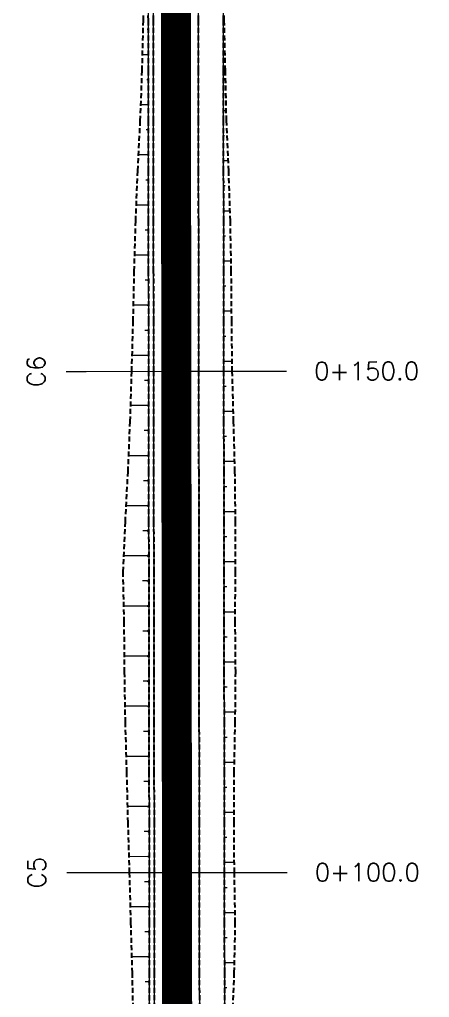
# Model space of a CAD drawing. Header units: metres. Extents: x 544752 to 548977, y 1840603 to 1844608.
# Drawn here: x 547742.9 to 547783.8, y 1842337.5 to 1842435 of the extents above; entities that cross this region are included whole.
import ezdxf

# ---------------------------------------------------------------- set-up
doc = ezdxf.new("R2010")
doc.units = ezdxf.units.M
doc.header["$MEASUREMENT"] = 0
for name, pattern in [('ACAD_ISO02W100', [15, 12, -3]), ('Anordnung Grundriss$0$GESTRICHELT', [0.75, 0.5, -0.25]), ('HIDDEN', [0.375, 0.25, -0.125])]:
    doc.linetypes.add(name, pattern=pattern)
doc.layers.add('C-ROAD', color=7, linetype='Continuous')
for name, color, linetype, lineweight in [('C-ROAD-CORR', 5, 'Continuous', 0), ('C-ROAD-SAMP', 150, 'HIDDEN', 0), ('C-ROAD-SAMP-TEXT', 11, 'Continuous', 0), ('C-TOPO-FEAT', 94, 'Continuous', 5)]:
    doc.layers.add(name, color=color, linetype=linetype, lineweight=lineweight)

msp = doc.modelspace()

# ---------------------------------------------------------------- linework, layer by layer
at = {"layer": 'C-ROAD', "color": 1, "linetype": 'ACAD_ISO02W100', "lineweight": 60, "ltscale": 0.1, "const_width": 3, "flags": 128}
msp.add_lwpolyline([(547758.618, 1842315.849), (547758.311, 1842553.96)], dxfattribs=at)
at = {"layer": 'C-ROAD-CORR', "color": 160, "linetype": 'Continuous'}
for p, q in [((547755.673, 1842434.013, 515.91), (547755.586, 1842434.013, 515.852)), ((547763.226, 1842433.448, 515.808), (547763.246, 1842433.449, 515.795)), ((547755.671, 1842431.513, 515.715), (547755.137, 1842431.513, 515.359)), ((547755.68, 1842431.506, 515.722), (547755.68, 1842431.521, 515.722)), ((547755.69, 1842431.499, 515.728), (547755.69, 1842431.528, 515.728)), ((547755.7, 1842431.492, 515.734), (547755.7, 1842431.535, 515.734)), ((547755.709, 1842431.484, 515.741), (547755.709, 1842431.542, 515.741)), ((547763.223, 1842430.957, 515.622), (547763.223, 1842430.94, 515.622)), ((547763.225, 1842430.955, 515.62), (547763.225, 1842430.942, 515.62)), ((547763.228, 1842430.953, 515.618), (547763.228, 1842430.944, 515.618)), ((547763.231, 1842430.951, 515.616), (547763.231, 1842430.946, 515.616)), ((547763.234, 1842430.948, 515.614), (547763.389, 1842430.949, 515.511)), ((547755.668, 1842429.013, 515.522), (547755.558, 1842429.013, 515.449)), ((547763.241, 1842428.448, 515.424), (547763.278, 1842428.449, 515.4)), ((547755.663, 1842426.513, 515.332), (547754.972, 1842426.512, 514.871)), ((547755.675, 1842426.504, 515.34), (547755.675, 1842426.523, 515.34)), ((547755.688, 1842426.494, 515.349), (547755.688, 1842426.532, 515.349)), ((547755.7, 1842426.485, 515.357), (547755.7, 1842426.542, 515.357)), ((547755.713, 1842426.476, 515.365), (547755.713, 1842426.551, 515.365)), ((547763.231, 1842425.962, 515.248), (547763.231, 1842425.935, 515.248)), ((547763.235, 1842425.959, 515.245), (547763.235, 1842425.938, 515.245)), ((547763.24, 1842425.955, 515.242), (547763.24, 1842425.942, 515.242)), ((547763.244, 1842425.952, 515.239), (547763.244, 1842425.945, 515.239)), ((547763.249, 1842425.949, 515.236), (547763.495, 1842425.949, 515.072)), ((547755.657, 1842424.013, 515.143), (547755.513, 1842424.013, 515.047)), ((547763.259, 1842423.449, 515.05), (547763.318, 1842423.449, 515.011)), ((547755.65, 1842421.513, 514.957), (547754.743, 1842421.512, 514.353)), ((547755.666, 1842421.501, 514.968), (547755.666, 1842421.526, 514.968)), ((547755.683, 1842421.489, 514.979), (547755.683, 1842421.538, 514.979)), ((547755.699, 1842421.476, 514.99), (547755.699, 1842421.55, 514.99)), ((547755.716, 1842421.464, 515.001), (547755.715, 1842421.563, 515.001)), ((547763.24, 1842420.972, 514.886), (547763.24, 1842420.925, 514.886)), ((547763.248, 1842420.966, 514.881), (547763.248, 1842420.931, 514.881)), ((547763.256, 1842420.96, 514.876), (547763.256, 1842420.937, 514.876)), ((547763.264, 1842420.954, 514.871), (547763.264, 1842420.943, 514.871)), ((547763.271, 1842420.949, 514.865), (547763.696, 1842420.949, 514.582)), ((547755.643, 1842419.013, 514.774), (547755.458, 1842419.013, 514.651)), ((547763.282, 1842418.449, 514.685), (547763.375, 1842418.449, 514.623)), ((547755.637, 1842416.513, 514.595), (547754.521, 1842416.512, 513.851)), ((547755.657, 1842416.498, 514.609), (547755.657, 1842416.528, 514.609)), ((547755.678, 1842416.483, 514.622), (547755.678, 1842416.544, 514.622)), ((547755.698, 1842416.468, 514.636), (547755.698, 1842416.559, 514.636)), ((547755.718, 1842416.453, 514.649), (547755.718, 1842416.574, 514.649)), ((547763.25, 1842415.98, 514.536), (547763.25, 1842415.917, 514.536)), ((547763.26, 1842415.972, 514.529), (547763.26, 1842415.925, 514.529)), ((547763.271, 1842415.964, 514.522), (547763.271, 1842415.933, 514.522)), ((547763.281, 1842415.956, 514.515), (547763.281, 1842415.941, 514.515)), ((547763.292, 1842415.949, 514.508), (547763.873, 1842415.949, 514.121)), ((547755.632, 1842414.013, 514.42), (547755.413, 1842414.013, 514.274)), ((547763.3, 1842413.449, 514.336), (547763.415, 1842413.449, 514.259)), ((547755.629, 1842411.513, 514.249), (547754.358, 1842411.512, 513.401)), ((547755.653, 1842411.496, 514.264), (547755.653, 1842411.531, 514.264)), ((547755.676, 1842411.479, 514.28), (547755.676, 1842411.548, 514.28)), ((547755.699, 1842411.461, 514.295), (547755.699, 1842411.565, 514.295)), ((547755.722, 1842411.444, 514.311), (547755.722, 1842411.583, 514.311)), ((547763.258, 1842410.985, 514.2), (547763.258, 1842410.912, 514.2)), ((547763.27, 1842410.976, 514.191), (547763.27, 1842410.921, 514.191)), ((547763.282, 1842410.967, 514.183), (547763.282, 1842410.93, 514.183)), ((547763.294, 1842410.958, 514.175), (547763.294, 1842410.939, 514.175)), ((547763.306, 1842410.949, 514.167), (547763.977, 1842410.949, 513.72)), ((547755.627, 1842409.013, 514.081), (547755.384, 1842409.013, 513.919)), ((547763.312, 1842408.449, 514.003), (547763.439, 1842408.449, 513.918)), ((547755.625, 1842406.513, 513.917), (547754.239, 1842406.511, 512.993)), ((547755.651, 1842406.494, 513.934), (547755.651, 1842406.532, 513.934)), ((547755.676, 1842406.475, 513.951), (547755.676, 1842406.551, 513.951)), ((547755.701, 1842406.457, 513.968), (547755.701, 1842406.57, 513.968)), ((547755.726, 1842406.438, 513.984), (547755.726, 1842406.589, 513.984)), ((547763.265, 1842405.987, 513.876), (547763.265, 1842405.91, 513.876)), ((547763.278, 1842405.978, 513.867), (547763.278, 1842405.919, 513.867)), ((547763.291, 1842405.968, 513.858), (547763.291, 1842405.929, 513.858)), ((547763.304, 1842405.958, 513.85), (547763.304, 1842405.939, 513.85)), ((547763.317, 1842405.949, 513.841), (547764.03, 1842405.949, 513.365)), ((547755.623, 1842404.013, 513.755), (547755.36, 1842404.013, 513.58)), ((547763.322, 1842403.449, 513.683), (547763.456, 1842403.449, 513.594)), ((547755.62, 1842401.513, 513.597), (547754.107, 1842401.511, 512.588)), ((547755.648, 1842401.493, 513.615), (547755.648, 1842401.534, 513.615)), ((547755.675, 1842401.472, 513.634), (547755.675, 1842401.554, 513.634)), ((547755.703, 1842401.451, 513.652), (547755.703, 1842401.575, 513.652)), ((547755.73, 1842401.431, 513.67), (547755.73, 1842401.596, 513.67)), ((547763.272, 1842400.99, 513.564), (547763.272, 1842400.907, 513.564)), ((547763.286, 1842400.98, 513.555), (547763.286, 1842400.918, 513.555)), ((547763.3, 1842400.969, 513.546), (547763.3, 1842400.928, 513.546)), ((547763.314, 1842400.959, 513.536), (547763.314, 1842400.938, 513.536)), ((547763.327, 1842400.949, 513.527), (547764.087, 1842400.95, 513.021)), ((547755.617, 1842399.013, 513.441), (547755.329, 1842399.013, 513.248)), ((547763.334, 1842398.449, 513.374), (547763.48, 1842398.449, 513.277)), ((547755.614, 1842396.513, 513.288), (547753.954, 1842396.511, 512.182)), ((547755.644, 1842396.491, 513.308), (547755.644, 1842396.536, 513.308)), ((547755.674, 1842396.468, 513.328), (547755.674, 1842396.558, 513.328)), ((547755.704, 1842396.446, 513.348), (547755.704, 1842396.581, 513.348)), ((547755.734, 1842396.423, 513.368), (547755.734, 1842396.604, 513.368)), ((547763.28, 1842395.995, 513.264), (547763.281, 1842395.902, 513.264)), ((547763.296, 1842395.984, 513.253), (547763.296, 1842395.914, 513.253)), ((547763.312, 1842395.972, 513.243), (547763.312, 1842395.925, 513.243)), ((547763.327, 1842395.96, 513.233), (547763.327, 1842395.937, 513.233)), ((547763.343, 1842395.949, 513.222), (547764.2, 1842395.95, 512.651)), ((547755.609, 1842394.013, 513.137), (547755.292, 1842394.013, 512.925)), ((547763.351, 1842393.449, 513.074), (547763.518, 1842393.449, 512.963)), ((547755.603, 1842391.513, 512.988), (547753.757, 1842391.511, 511.758)), ((547755.637, 1842391.488, 513.011), (547755.637, 1842391.538, 513.011)), ((547755.67, 1842391.463, 513.033), (547755.67, 1842391.563, 513.033)), ((547755.704, 1842391.438, 513.055), (547755.704, 1842391.589, 513.055)), ((547755.737, 1842391.413, 513.078), (547755.737, 1842391.614, 513.078)), ((547763.289, 1842391.002, 512.976), (547763.289, 1842390.895, 512.976)), ((547763.307, 1842390.988, 512.964), (547763.307, 1842390.909, 512.964)), ((547763.325, 1842390.975, 512.952), (547763.325, 1842390.922, 512.952)), ((547763.342, 1842390.962, 512.94), (547763.342, 1842390.935, 512.94)), ((547763.36, 1842390.949, 512.928), (547764.337, 1842390.95, 512.277)), ((547755.596, 1842389.013, 512.842), (547755.24, 1842389.013, 512.605)), ((547763.367, 1842388.449, 512.787), (547763.551, 1842388.449, 512.664)), ((547755.588, 1842386.513, 512.698), (547753.509, 1842386.51, 511.312)), ((547755.626, 1842386.485, 512.723), (547755.626, 1842386.541, 512.723)), ((547755.664, 1842386.457, 512.749), (547755.664, 1842386.57, 512.749)), ((547755.702, 1842386.428, 512.774), (547755.701, 1842386.598, 512.774)), ((547755.739, 1842386.4, 512.799), (547755.739, 1842386.627, 512.799)), ((547763.297, 1842386.005, 512.7), (547763.297, 1842385.892, 512.7)), ((547763.315, 1842385.991, 512.688), (547763.316, 1842385.906, 512.688)), ((547763.334, 1842385.977, 512.675), (547763.334, 1842385.92, 512.675)), ((547763.353, 1842385.963, 512.663), (547763.353, 1842385.934, 512.663)), ((547763.372, 1842385.949, 512.65), (547764.41, 1842385.95, 511.958)), ((547755.581, 1842384.013, 512.557), (547755.181, 1842384.013, 512.291)), ((547763.376, 1842383.449, 512.517), (547763.565, 1842383.449, 512.391)), ((547755.574, 1842381.513, 512.421), (547753.269, 1842381.51, 510.884)), ((547755.616, 1842381.482, 512.449), (547755.616, 1842381.545, 512.449)), ((547755.658, 1842381.45, 512.477), (547755.658, 1842381.576, 512.477)), ((547755.7, 1842381.419, 512.505), (547755.7, 1842381.607, 512.505)), ((547755.742, 1842381.388, 512.533), (547755.741, 1842381.639, 512.533)), ((547763.303, 1842381.005, 512.438), (547763.303, 1842380.892, 512.438)), ((547763.322, 1842380.991, 512.426), (547763.322, 1842380.906, 512.426)), ((547763.341, 1842380.977, 512.413), (547763.341, 1842380.92, 512.413)), ((547763.359, 1842380.963, 512.401), (547763.359, 1842380.935, 512.401)), ((547763.378, 1842380.949, 512.388), (547764.412, 1842380.95, 511.699)), ((547755.573, 1842379.013, 512.29), (547755.144, 1842379.013, 512.004)), ((547763.38, 1842378.449, 512.262), (547763.567, 1842378.449, 512.138)), ((547755.58, 1842376.513, 512.169), (547753.272, 1842376.51, 510.631)), ((547755.622, 1842376.482, 512.197), (547755.622, 1842376.545, 512.197)), ((547755.664, 1842376.45, 512.225), (547755.664, 1842376.576, 512.225)), ((547755.706, 1842376.419, 512.253), (547755.706, 1842376.608, 512.253)), ((547755.748, 1842376.388, 512.281), (547755.748, 1842376.639, 512.281)), ((547763.309, 1842376.004, 512.188), (547763.309, 1842375.893, 512.188)), ((547763.327, 1842375.99, 512.176), (547763.328, 1842375.907, 512.176)), ((547763.346, 1842375.976, 512.164), (547763.346, 1842375.921, 512.164)), ((547763.364, 1842375.962, 512.152), (547763.364, 1842375.935, 512.152)), ((547763.383, 1842375.949, 512.139), (547764.396, 1842375.95, 511.464)), ((547755.587, 1842374.013, 512.05), (547755.173, 1842374.013, 511.774)), ((547763.386, 1842373.449, 512.019), (547763.572, 1842373.449, 511.895)), ((547755.591, 1842371.513, 511.933), (547753.333, 1842371.51, 510.428)), ((547755.632, 1842371.482, 511.96), (547755.632, 1842371.544, 511.96)), ((547755.673, 1842371.452, 511.988), (547755.673, 1842371.575, 511.988)), ((547755.715, 1842371.421, 512.015), (547755.714, 1842371.606, 512.015)), ((547755.756, 1842371.39, 512.042), (547755.755, 1842371.636, 512.042)), ((547763.316, 1842371.005, 511.95), (547763.316, 1842370.892, 511.95)), ((547763.335, 1842370.991, 511.938), (547763.335, 1842370.906, 511.938)), ((547763.354, 1842370.977, 511.925), (547763.354, 1842370.92, 511.925)), ((547763.372, 1842370.963, 511.912), (547763.372, 1842370.934, 511.912)), ((547763.391, 1842370.949, 511.9), (547764.429, 1842370.95, 511.208)), ((547755.597, 1842369.013, 511.819), (547755.19, 1842369.013, 511.548)), ((547763.394, 1842368.449, 511.786), (547763.581, 1842368.449, 511.661)), ((547755.603, 1842366.513, 511.71), (547753.401, 1842366.51, 510.242)), ((547755.643, 1842366.483, 511.736), (547755.643, 1842366.543, 511.736)), ((547755.683, 1842366.453, 511.763), (547755.683, 1842366.573, 511.763)), ((547755.723, 1842366.423, 511.789), (547755.723, 1842366.603, 511.789)), ((547755.763, 1842366.393, 511.816), (547755.763, 1842366.633, 511.816)), ((547763.322, 1842366.003, 511.725), (547763.322, 1842365.894, 511.725)), ((547763.34, 1842365.99, 511.713), (547763.34, 1842365.907, 511.713)), ((547763.358, 1842365.976, 511.701), (547763.358, 1842365.921, 511.701)), ((547763.377, 1842365.962, 511.688), (547763.377, 1842365.935, 511.688)), ((547763.395, 1842365.949, 511.676), (547764.401, 1842365.95, 511.006)), ((547755.61, 1842364.013, 511.603), (547755.218, 1842364.013, 511.341)), ((547763.394, 1842363.449, 511.571), (547763.57, 1842363.449, 511.454)), ((547755.771, 1842361.399, 511.603), (547755.771, 1842361.627, 511.603)), ((547755.619, 1842361.513, 511.501), (547753.526, 1842361.51, 510.106)), ((547755.657, 1842361.485, 511.527), (547755.657, 1842361.542, 511.527)), ((547755.695, 1842361.456, 511.552), (547755.695, 1842361.57, 511.552)), ((547755.733, 1842361.428, 511.577), (547755.733, 1842361.599, 511.577)), ((547763.327, 1842360.998, 511.513), (547763.327, 1842360.899, 511.513)), ((547763.343, 1842360.986, 511.502), (547763.343, 1842360.911, 511.502)), ((547763.36, 1842360.974, 511.49), (547763.36, 1842360.924, 511.49)), ((547763.376, 1842360.961, 511.479), (547763.377, 1842360.936, 511.479)), ((547763.393, 1842360.949, 511.468), (547764.309, 1842360.95, 510.858)), ((547755.628, 1842359.013, 511.402), (547755.258, 1842359.013, 511.155)), ((547763.394, 1842358.449, 511.368), (547763.556, 1842358.449, 511.26)), ((547755.636, 1842356.513, 511.306), (547753.657, 1842356.511, 509.986)), ((547755.672, 1842356.486, 511.33), (547755.672, 1842356.54, 511.33)), ((547755.708, 1842356.459, 511.354), (547755.708, 1842356.567, 511.354)), ((547755.744, 1842356.432, 511.377), (547755.744, 1842356.594, 511.377)), ((547755.78, 1842356.406, 511.401), (547755.78, 1842356.621, 511.401)), ((547763.332, 1842355.997, 511.312), (547763.332, 1842355.901, 511.312)), ((547763.348, 1842355.985, 511.301), (547763.348, 1842355.913, 511.301)), ((547763.364, 1842355.973, 511.291), (547763.364, 1842355.925, 511.291)), ((547763.38, 1842355.961, 511.28), (547763.38, 1842355.937, 511.28)), ((547763.396, 1842355.949, 511.269), (547764.278, 1842355.95, 510.682)), ((547755.645, 1842354.013, 511.212), (547755.295, 1842354.013, 510.979)), ((547763.4, 1842353.449, 511.173), (547763.561, 1842353.449, 511.066)), ((547755.654, 1842351.513, 511.123), (547753.798, 1842351.511, 509.885)), ((547755.687, 1842351.488, 511.145), (547755.687, 1842351.538, 511.145)), ((547755.721, 1842351.463, 511.168), (547755.721, 1842351.564, 511.168)), ((547755.755, 1842351.438, 511.19), (547755.755, 1842351.589, 511.19)), ((547755.789, 1842351.412, 511.213), (547755.788, 1842351.614, 511.213)), ((547763.339, 1842350.997, 511.123), (547763.339, 1842350.9, 511.123)), ((547763.355, 1842350.985, 511.112), (547763.355, 1842350.912, 511.112)), ((547763.372, 1842350.973, 511.101), (547763.372, 1842350.924, 511.101)), ((547763.388, 1842350.961, 511.09), (547763.388, 1842350.936, 511.09)), ((547763.404, 1842350.949, 511.079), (547764.3, 1842350.95, 510.482)), ((547755.663, 1842349.013, 511.036), (547755.337, 1842349.013, 510.818)), ((547763.41, 1842348.449, 510.988), (547763.578, 1842348.449, 510.876)), ((547755.671, 1842346.513, 510.952), (547753.939, 1842346.511, 509.797)), ((547755.703, 1842346.49, 510.973), (547755.703, 1842346.537, 510.973)), ((547755.734, 1842346.466, 510.994), (547755.734, 1842346.56, 510.994)), ((547755.766, 1842346.443, 511.015), (547755.766, 1842346.584, 511.015)), ((547755.797, 1842346.419, 511.036), (547755.797, 1842346.608, 511.036)), ((547763.347, 1842346.001, 510.945), (547763.347, 1842345.896, 510.945)), ((547763.364, 1842345.988, 510.934), (547763.364, 1842345.909, 510.934)), ((547763.382, 1842345.975, 510.922), (547763.382, 1842345.922, 510.922)), ((547763.399, 1842345.962, 510.91), (547763.399, 1842345.936, 510.91)), ((547763.417, 1842345.949, 510.898), (547764.381, 1842345.95, 510.255)), ((547755.68, 1842344.013, 510.871), (547755.376, 1842344.013, 510.668)), ((547763.419, 1842343.449, 510.816), (547763.592, 1842343.449, 510.7)), ((547755.689, 1842341.513, 510.793), (547754.075, 1842341.511, 509.718)), ((547755.718, 1842341.491, 510.813), (547755.718, 1842341.535, 510.813)), ((547755.747, 1842341.469, 510.832), (547755.747, 1842341.557, 510.832)), ((547755.777, 1842341.447, 510.852), (547755.776, 1842341.579, 510.852)), ((547755.806, 1842341.426, 510.871), (547755.806, 1842341.601, 510.871)), ((547763.352, 1842340.998, 510.781), (547763.352, 1842340.9, 510.781)), ((547763.368, 1842340.985, 510.771), (547763.369, 1842340.912, 510.771)), ((547763.385, 1842340.973, 510.76), (547763.385, 1842340.924, 510.76)), ((547763.401, 1842340.961, 510.749), (547763.401, 1842340.936, 510.749)), ((547763.418, 1842340.949, 510.738), (547764.319, 1842340.95, 510.137)), ((547755.697, 1842339.013, 510.718), (547755.413, 1842339.013, 510.529)), ((547763.414, 1842338.449, 510.665), (547763.564, 1842338.449, 510.565))]:
    msp.add_line(p, q, dxfattribs=at)
at = {"layer": 'C-ROAD-CORR', "color": 5, "linetype": 'Anordnung Grundriss$0$GESTRICHELT', "lineweight": 30, "extrusion": (-0.5547, -0.000714726, 0.83205), "const_width": 0.1}
for points, elevation in [([(-1841726.744, 458021.371), (-1841726.706, 458021.319), (-1841726.667, 458021.371)], -304727.5), ([(-1841721.755, 458021.159), (-1841721.706, 458021.094), (-1841721.657, 458021.159)], -304727.815), ([(-1841716.77, 458020.957), (-1841716.705, 458020.871), (-1841716.641, 458020.957)], -304728.122), ([(-1841711.789, 458020.759), (-1841711.706, 458020.649), (-1841711.622, 458020.759)], -304728.417), ([(-1841706.804, 458020.569), (-1841706.706, 458020.438), (-1841706.607, 458020.569)], -304728.703), ([(-1841701.815, 458020.385), (-1841701.706, 458020.239), (-1841701.597, 458020.385)], -304728.978), ([(-1841696.824, 458020.209), (-1841696.706, 458020.051), (-1841696.587, 458020.209)], -304729.244), ([(-1841691.835, 458020.039), (-1841691.706, 458019.866), (-1841691.576, 458020.039)], -304729.498), ([(-1841686.848, 458019.876), (-1841686.706, 458019.686), (-1841686.563, 458019.876)], -304729.744), ([(-1841681.866, 458019.719), (-1841681.706, 458019.506), (-1841681.546, 458019.719)], -304729.978), ([(-1841676.885, 458019.57), (-1841676.705, 458019.33), (-1841676.526, 458019.57)], -304730.203), ([(-1841671.898, 458019.426), (-1841671.706, 458019.169), (-1841671.513, 458019.426)], -304730.417), ([(-1841666.892, 458019.291), (-1841666.706, 458019.043), (-1841666.52, 458019.291)], -304730.621), ([(-1841661.889, 458019.161), (-1841661.706, 458018.917), (-1841661.523, 458019.161)], -304730.815), ([(-1841656.882, 458019.039), (-1841656.706, 458018.804), (-1841656.529, 458019.039)], -304730.999), ([(-1841651.872, 458018.923), (-1841651.706, 458018.701), (-1841651.539, 458018.923)], -304731.172), ([(-1841646.863, 458018.814), (-1841646.706, 458018.605), (-1841646.548, 458018.814)], -304731.336), ([(-1841641.852, 458018.711), (-1841641.706, 458018.516), (-1841641.559, 458018.711)], -304731.489), ([(-1841636.842, 458018.616), (-1841636.706, 458018.434), (-1841636.569, 458018.616)], -304731.632), ([(-1841631.833, 458018.528), (-1841631.706, 458018.358), (-1841631.578, 458018.528)], -304731.765)]:
    msp.add_lwpolyline(points, dxfattribs=dict(at, elevation=elevation))
at = {"layer": 'C-ROAD-CORR', "color": 5, "linetype": 'Anordnung Grundriss$0$GESTRICHELT', "lineweight": 30, "extrusion": (-0.5547, -0.000714729, -0.83205), "const_width": 0.1, "elevation": -305590.137}
msp.add_lwpolyline([(-1841726.119, -457455.306), (-1841726.128, -457455.318), (-1841726.137, -457455.306)], dxfattribs=at)
at = {"layer": 'C-ROAD-CORR', "color": 5, "linetype": 'Anordnung Grundriss$0$GESTRICHELT', "lineweight": 30, "extrusion": (-0.5547, -0.000714726, -0.83205), "const_width": 0.1}
for points, elevation in [([(-1841721.115, -457455.508), (-1841721.131, -457455.53), (-1841721.148, -457455.508)], -305589.816), ([(-1841716.104, -457455.711), (-1841716.131, -457455.747), (-1841716.158, -457455.711)], -305589.511), ([(-1841711.09, -457455.905), (-1841711.132, -457455.961), (-1841711.173, -457455.905)], -305589.216), ([(-1841706.079, -457456.097), (-1841706.131, -457456.166), (-1841706.183, -457456.097)], -305588.932), ([(-1841701.074, -457456.279), (-1841701.131, -457456.355), (-1841701.188, -457456.279)], -305588.658), ([(-1841696.072, -457456.454), (-1841696.132, -457456.534), (-1841696.192, -457456.454)], -305588.393), ([(-1841691.066, -457456.624), (-1841691.131, -457456.712), (-1841691.197, -457456.624)], -305588.14), ([(-1841686.056, -457456.787), (-1841686.131, -457456.887), (-1841686.206, -457456.787)], -305587.896), ([(-1841681.048, -457456.943), (-1841681.131, -457457.054), (-1841681.214, -457456.943)], -305587.663), ([(-1841676.046, -457457.092), (-1841676.131, -457457.206), (-1841676.216, -457457.092)], -305587.44), ([(-1841671.048, -457457.233), (-1841671.131, -457457.345), (-1841671.215, -457457.233)], -305587.226), ([(-1841666.048, -457457.369), (-1841666.131, -457457.48), (-1841666.215, -457457.369)], -305587.023), ([(-1841661.047, -457457.499), (-1841661.131, -457457.611), (-1841661.215, -457457.499)], -305586.831), ([(-1841656.052, -457457.62), (-1841656.131, -457457.725), (-1841656.21, -457457.62)], -305586.648), ([(-1841651.059, -457457.734), (-1841651.131, -457457.831), (-1841651.204, -457457.734)], -305586.475), ([(-1841646.059, -457457.843), (-1841646.131, -457457.939), (-1841646.203, -457457.843)], -305586.313), ([(-1841636.053, -457458.039), (-1841636.131, -457458.142), (-1841636.209, -457458.039)], -305586.019), ([(-1841631.063, -457458.127), (-1841631.131, -457458.217), (-1841631.198, -457458.127)], -305585.888)]:
    msp.add_lwpolyline(points, dxfattribs=dict(at, elevation=elevation))
at = {"layer": 'C-ROAD-CORR', "color": 5, "linetype": 'Anordnung Grundriss$0$GESTRICHELT', "lineweight": 30, "extrusion": (-0.5547, -0.000714727, -0.83205), "const_width": 0.1, "elevation": -305586.162}
msp.add_lwpolyline([(-1841641.055, -457457.945), (-1841641.131, -457458.046), (-1841641.206, -457457.945)], dxfattribs=at)
at = {"layer": 'C-ROAD-CORR', "color": 11, "linetype": 'Anordnung Grundriss$0$GESTRICHELT', "lineweight": 30}
for points in [[(547754.23, 1842334.927, 509.614), (547754.118, 1842339.927, 509.693), (547753.983, 1842344.927, 509.77), (547753.845, 1842349.927, 509.856), (547753.697, 1842354.927, 509.948), (547753.572, 1842359.926, 510.068), (547753.428, 1842364.926, 510.187), (547753.345, 1842369.926, 510.36), (547753.308, 1842374.926, 510.574), (547753.196, 1842379.926, 510.752), (547753.425, 1842384.926, 511.169), (547753.689, 1842389.927, 511.621), (547753.905, 1842394.927, 512.053), (547754.062, 1842399.927, 512.459), (547754.204, 1842404.927, 512.867), (547754.313, 1842409.927, 513.265), (547754.454, 1842414.928, 513.696), (547754.664, 1842419.928, 514.186), (547754.913, 1842424.928, 514.714), (547755.1, 1842429.928, 515.212), (547755.219, 1842434.929, 515.678), (547755.288, 1842439.929, 516.122)], [(547755.844, 1842334.929, 510.69), (547755.837, 1842339.929, 510.84), (547755.831, 1842344.929, 511.002), (547755.824, 1842349.929, 511.176), (547755.818, 1842354.929, 511.362), (547755.811, 1842359.929, 511.561), (547755.805, 1842364.929, 511.772), (547755.798, 1842369.929, 511.995), (547755.792, 1842374.929, 512.231), (547755.786, 1842379.929, 512.478), (547755.779, 1842384.929, 512.738), (547755.773, 1842389.929, 513.01), (547755.766, 1842394.929, 513.294), (547755.76, 1842399.929, 513.591), (547755.753, 1842404.929, 513.899), (547755.747, 1842409.929, 514.22), (547755.74, 1842414.929, 514.554), (547755.734, 1842419.929, 514.899), (547755.728, 1842424.929, 515.256), (547755.721, 1842429.929, 515.626), (547755.715, 1842434.929, 516.008), (547755.708, 1842439.929, 516.403)], [(547763.344, 1842334.939, 510.61), (547763.337, 1842339.939, 510.76), (547763.331, 1842344.939, 510.922), (547763.324, 1842349.939, 511.096), (547763.318, 1842354.939, 511.282), (547763.311, 1842359.939, 511.481), (547763.305, 1842364.939, 511.692), (547763.298, 1842369.939, 511.915), (547763.292, 1842374.939, 512.151), (547763.286, 1842379.939, 512.398), (547763.279, 1842384.939, 512.658), (547763.273, 1842389.939, 512.93), (547763.266, 1842394.939, 513.214), (547763.26, 1842399.939, 513.511), (547763.253, 1842404.939, 513.819), (547763.247, 1842409.939, 514.14), (547763.24, 1842414.939, 514.474), (547763.234, 1842419.939, 514.819), (547763.228, 1842424.939, 515.176), (547763.221, 1842429.939, 515.546), (547763.215, 1842434.939, 515.928), (547763.208, 1842439.939, 516.323)], [(547764.099, 1842334.94, 510.106), (547764.298, 1842339.94, 510.119), (547764.4, 1842344.94, 510.209), (547764.307, 1842349.94, 510.441), (547764.275, 1842354.94, 510.644), (547764.289, 1842359.94, 510.83), (547764.391, 1842364.94, 510.968), (547764.438, 1842369.94, 511.156), (547764.392, 1842374.94, 511.417), (547764.41, 1842379.94, 511.648), (547764.421, 1842384.94, 511.897), (547764.366, 1842389.94, 512.201), (547764.226, 1842394.94, 512.575), (547764.098, 1842399.94, 512.952), (547764.039, 1842404.94, 513.296), (547763.995, 1842409.94, 513.642), (547763.906, 1842414.94, 514.03), (547763.742, 1842419.94, 514.48), (547763.516, 1842424.939, 514.984), (547763.411, 1842429.939, 515.42), (547763.301, 1842434.939, 515.871), (547763.289, 1842439.939, 516.269)]]:
    msp.add_polyline3d(points, dxfattribs=at)
at = {"layer": 'C-ROAD-CORR', "color": 92, "linetype": 'Anordnung Grundriss$0$GESTRICHELT', "lineweight": 30}
for points in [[(547754.23, 1842334.927, 509.614), (547754.118, 1842339.927, 509.693), (547753.983, 1842344.927, 509.77), (547753.845, 1842349.927, 509.856), (547753.697, 1842354.927, 509.948), (547753.572, 1842359.926, 510.068), (547753.428, 1842364.926, 510.187), (547753.345, 1842369.926, 510.36), (547753.308, 1842374.926, 510.574), (547753.196, 1842379.926, 510.752), (547753.425, 1842384.926, 511.169), (547753.689, 1842389.927, 511.621), (547753.905, 1842394.927, 512.053), (547754.062, 1842399.927, 512.459), (547754.204, 1842404.927, 512.867), (547754.313, 1842409.927, 513.265), (547754.454, 1842414.928, 513.696), (547754.664, 1842419.928, 514.186), (547754.913, 1842424.928, 514.714), (547755.1, 1842429.928, 515.212), (547755.219, 1842434.929, 515.678), (547755.288, 1842439.929, 516.122)], [(547755.844, 1842334.929, 510.69), (547755.837, 1842339.929, 510.84), (547755.831, 1842344.929, 511.002), (547755.824, 1842349.929, 511.176), (547755.818, 1842354.929, 511.362), (547755.811, 1842359.929, 511.561), (547755.805, 1842364.929, 511.772), (547755.798, 1842369.929, 511.995), (547755.792, 1842374.929, 512.231), (547755.786, 1842379.929, 512.478), (547755.779, 1842384.929, 512.738), (547755.773, 1842389.929, 513.01), (547755.766, 1842394.929, 513.294), (547755.76, 1842399.929, 513.591), (547755.753, 1842404.929, 513.899), (547755.747, 1842409.929, 514.22), (547755.74, 1842414.929, 514.554), (547755.734, 1842419.929, 514.899), (547755.728, 1842424.929, 515.256), (547755.721, 1842429.929, 515.626), (547755.715, 1842434.929, 516.008), (547755.708, 1842439.929, 516.403)], [(547763.344, 1842334.939, 510.61), (547763.337, 1842339.939, 510.76), (547763.331, 1842344.939, 510.922), (547763.324, 1842349.939, 511.096), (547763.318, 1842354.939, 511.282), (547763.311, 1842359.939, 511.481), (547763.305, 1842364.939, 511.692), (547763.298, 1842369.939, 511.915), (547763.292, 1842374.939, 512.151), (547763.286, 1842379.939, 512.398), (547763.279, 1842384.939, 512.658), (547763.273, 1842389.939, 512.93), (547763.266, 1842394.939, 513.214), (547763.26, 1842399.939, 513.511), (547763.253, 1842404.939, 513.819), (547763.247, 1842409.939, 514.14), (547763.24, 1842414.939, 514.474), (547763.234, 1842419.939, 514.819), (547763.228, 1842424.939, 515.176), (547763.221, 1842429.939, 515.546), (547763.215, 1842434.939, 515.928), (547763.208, 1842439.939, 516.323)], [(547764.099, 1842334.94, 510.106), (547764.298, 1842339.94, 510.119), (547764.4, 1842344.94, 510.209), (547764.307, 1842349.94, 510.441), (547764.275, 1842354.94, 510.644), (547764.289, 1842359.94, 510.83), (547764.391, 1842364.94, 510.968), (547764.438, 1842369.94, 511.156), (547764.392, 1842374.94, 511.417), (547764.41, 1842379.94, 511.648), (547764.421, 1842384.94, 511.897), (547764.366, 1842389.94, 512.201), (547764.226, 1842394.94, 512.575), (547764.098, 1842399.94, 512.952), (547764.039, 1842404.94, 513.296), (547763.995, 1842409.94, 513.642), (547763.906, 1842414.94, 514.03), (547763.742, 1842419.94, 514.48), (547763.516, 1842424.939, 514.984), (547763.411, 1842429.939, 515.42), (547763.301, 1842434.939, 515.871), (547763.289, 1842439.939, 516.269)]]:
    msp.add_polyline3d(points, dxfattribs=at)
at = {"layer": 'C-ROAD-CORR', "color": 5, "linetype": 'Anordnung Grundriss$0$GESTRICHELT', "lineweight": 30}
for points in [[(547756.344, 1842334.93, 510.71), (547756.337, 1842339.93, 510.86), (547756.331, 1842344.93, 511.022), (547756.324, 1842349.93, 511.196), (547756.318, 1842354.93, 511.382), (547756.311, 1842359.93, 511.581), (547756.305, 1842364.93, 511.792), (547756.298, 1842369.93, 512.015), (547756.292, 1842374.93, 512.251), (547756.286, 1842379.93, 512.498), (547756.279, 1842384.93, 512.758), (547756.273, 1842389.93, 513.03), (547756.266, 1842394.93, 513.314), (547756.26, 1842399.93, 513.611), (547756.253, 1842404.93, 513.919), (547756.247, 1842409.93, 514.24), (547756.24, 1842414.93, 514.574), (547756.234, 1842419.93, 514.919), (547756.228, 1842424.93, 515.276), (547756.221, 1842429.93, 515.646), (547756.215, 1842434.93, 516.028), (547756.208, 1842439.93, 516.423)], [(547760.844, 1842334.936, 510.71), (547760.837, 1842339.936, 510.86), (547760.831, 1842344.936, 511.022), (547760.824, 1842349.936, 511.196), (547760.818, 1842354.936, 511.382), (547760.811, 1842359.936, 511.581), (547760.805, 1842364.936, 511.792), (547760.798, 1842369.936, 512.015), (547760.792, 1842374.936, 512.251), (547760.786, 1842379.936, 512.498), (547760.779, 1842384.936, 512.758), (547760.773, 1842389.936, 513.03), (547760.766, 1842394.936, 513.314), (547760.76, 1842399.936, 513.611), (547760.753, 1842404.936, 513.919), (547760.747, 1842409.936, 514.24), (547760.74, 1842414.936, 514.574), (547760.734, 1842419.936, 514.919), (547760.728, 1842424.936, 515.276), (547760.721, 1842429.936, 515.646), (547760.715, 1842434.936, 516.028), (547760.708, 1842439.936, 516.423)]]:
    msp.add_polyline3d(points, dxfattribs=at)
at = {"layer": 'C-ROAD-CORR', "color": 160, "linetype": 'Anordnung Grundriss$0$GESTRICHELT', "lineweight": 30}
for points in [[(547756.344, 1842334.93, 510.56), (547756.337, 1842339.93, 510.71), (547756.331, 1842344.93, 510.872), (547756.324, 1842349.93, 511.046), (547756.318, 1842354.93, 511.232), (547756.311, 1842359.93, 511.431), (547756.305, 1842364.93, 511.642), (547756.298, 1842369.93, 511.865), (547756.292, 1842374.93, 512.101), (547756.286, 1842379.93, 512.348), (547756.279, 1842384.93, 512.608), (547756.273, 1842389.93, 512.88), (547756.266, 1842394.93, 513.164), (547756.26, 1842399.93, 513.461), (547756.253, 1842404.93, 513.769), (547756.247, 1842409.93, 514.09), (547756.24, 1842414.93, 514.424), (547756.234, 1842419.93, 514.769), (547756.228, 1842424.93, 515.126), (547756.221, 1842429.93, 515.496), (547756.215, 1842434.93, 515.878), (547756.208, 1842439.93, 516.273)], [(547760.844, 1842334.936, 510.56), (547760.837, 1842339.936, 510.71), (547760.831, 1842344.936, 510.872), (547760.824, 1842349.936, 511.046), (547760.818, 1842354.936, 511.232), (547760.811, 1842359.936, 511.431), (547760.805, 1842364.936, 511.642), (547760.798, 1842369.936, 511.865), (547760.792, 1842374.936, 512.101), (547760.786, 1842379.936, 512.348), (547760.779, 1842384.936, 512.608), (547760.773, 1842389.936, 512.88), (547760.766, 1842394.936, 513.164), (547760.76, 1842399.936, 513.461), (547760.753, 1842404.936, 513.769), (547760.747, 1842409.936, 514.09), (547760.74, 1842414.936, 514.424), (547760.734, 1842419.936, 514.769), (547760.728, 1842424.936, 515.126), (547760.721, 1842429.936, 515.496), (547760.715, 1842434.936, 515.878), (547760.708, 1842439.936, 516.273)]]:
    msp.add_polyline3d(points, dxfattribs=at)
at = {"layer": 'C-ROAD-CORR', "color": 150, "linetype": 'Anordnung Grundriss$0$GESTRICHELT', "lineweight": 30}
msp.add_polyline3d([(547758.594, 1842334.933, 510.777), (547758.587, 1842339.933, 510.927), (547758.581, 1842344.933, 511.089), (547758.574, 1842349.933, 511.263), (547758.568, 1842354.933, 511.45), (547758.561, 1842359.933, 511.649), (547758.555, 1842364.933, 511.86), (547758.548, 1842369.933, 512.083), (547758.542, 1842374.933, 512.318), (547758.536, 1842379.933, 512.566), (547758.529, 1842384.933, 512.825), (547758.523, 1842389.933, 513.097), (547758.516, 1842394.933, 513.382), (547758.51, 1842399.933, 513.678), (547758.503, 1842404.933, 513.987), (547758.497, 1842409.933, 514.308), (547758.49, 1842414.933, 514.641), (547758.484, 1842419.933, 514.986), (547758.478, 1842424.933, 515.344), (547758.471, 1842429.933, 515.714), (547758.465, 1842434.933, 516.096), (547758.458, 1842439.933, 516.49)], dxfattribs=at)
msp.add_polyline3d([(547758.594, 1842334.933, 510.777), (547758.587, 1842339.933, 510.927), (547758.581, 1842344.933, 511.089), (547758.574, 1842349.933, 511.263), (547758.568, 1842354.933, 511.45), (547758.561, 1842359.933, 511.649), (547758.555, 1842364.933, 511.86), (547758.548, 1842369.933, 512.083), (547758.542, 1842374.933, 512.318), (547758.536, 1842379.933, 512.566), (547758.529, 1842384.933, 512.825), (547758.523, 1842389.933, 513.097), (547758.516, 1842394.933, 513.382), (547758.51, 1842399.933, 513.678), (547758.503, 1842404.933, 513.987), (547758.497, 1842409.933, 514.308), (547758.49, 1842414.933, 514.641), (547758.484, 1842419.933, 514.986), (547758.478, 1842424.933, 515.344), (547758.471, 1842429.933, 515.714), (547758.465, 1842434.933, 516.096), (547758.458, 1842439.933, 516.49)], dxfattribs=at)
at = {"layer": 'C-ROAD-SAMP', "color": 1, "linetype": 'Continuous', "lineweight": 13}
for points in [[(547748.51, 1842399.92), (547758.51, 1842399.933), (547768.51, 1842399.946)], [(547748.574, 1842349.92), (547758.574, 1842349.933), (547768.574, 1842349.946)]]:
    msp.add_lwpolyline(points, dxfattribs=at)
at = {"layer": 'C-ROAD-SAMP-TEXT', "color": 4, "linetype": 'Continuous', "lineweight": 9}
for p, q in [((547747.51, 1842399.919), (547749.51, 1842399.921)), ((547747.574, 1842349.919), (547749.574, 1842349.921))]:
    msp.add_line(p, q, dxfattribs=at)
at = {"layer": 'C-ROAD-SAMP-TEXT', "color": 1, "linetype": 'Continuous', "lineweight": -3}
for p, q in [((547759.51, 1842399.934), (547757.51, 1842399.932)), ((547759.574, 1842349.934), (547757.574, 1842349.932))]:
    msp.add_line(p, q, dxfattribs=at)
at = {"layer": 'C-ROAD-SAMP-TEXT', "color": 4, "linetype": 'Continuous', "lineweight": 5}
for p, q in [((547767.51, 1842399.944), (547769.51, 1842399.947)), ((547767.574, 1842349.944), (547769.574, 1842349.947))]:
    msp.add_line(p, q, dxfattribs=at)
at = {"layer": 'C-TOPO-FEAT', "color": 94, "linetype": 'Continuous', "lineweight": 0, "ltscale": 2}
for points in [[(547755.844, 1842334.929, 510.69), (547755.837, 1842339.929, 510.84), (547755.831, 1842344.929, 511.002), (547755.824, 1842349.929, 511.176), (547755.818, 1842354.929, 511.362), (547755.811, 1842359.929, 511.561), (547755.805, 1842364.929, 511.772), (547755.798, 1842369.929, 511.995), (547755.792, 1842374.929, 512.231), (547755.786, 1842379.929, 512.478), (547755.779, 1842384.929, 512.738), (547755.773, 1842389.929, 513.01), (547755.766, 1842394.929, 513.294), (547755.76, 1842399.929, 513.591), (547755.753, 1842404.929, 513.899), (547755.747, 1842409.929, 514.22), (547755.74, 1842414.929, 514.554), (547755.734, 1842419.929, 514.899), (547755.728, 1842424.929, 515.256), (547755.721, 1842429.929, 515.626), (547755.715, 1842434.929, 516.008), (547755.708, 1842439.929, 516.403)], [(547756.344, 1842334.93, 510.26), (547756.337, 1842339.93, 510.41), (547756.331, 1842344.93, 510.572), (547756.324, 1842349.93, 510.746), (547756.318, 1842354.93, 510.932), (547756.311, 1842359.93, 511.131), (547756.305, 1842364.93, 511.342), (547756.298, 1842369.93, 511.565), (547756.292, 1842374.93, 511.801), (547756.286, 1842379.93, 512.048), (547756.279, 1842384.93, 512.308), (547756.273, 1842389.93, 512.58), (547756.266, 1842394.93, 512.864), (547756.26, 1842399.93, 513.161), (547756.253, 1842404.93, 513.469), (547756.247, 1842409.93, 513.79), (547756.24, 1842414.93, 514.124), (547756.234, 1842419.93, 514.469), (547756.228, 1842424.93, 514.826), (547756.221, 1842429.93, 515.196), (547756.215, 1842434.93, 515.578), (547756.208, 1842439.93, 515.973)], [(547758.594, 1842334.933, 510.627), (547758.587, 1842339.933, 510.777), (547758.581, 1842344.933, 510.939), (547758.574, 1842349.933, 511.113), (547758.568, 1842354.933, 511.3), (547758.561, 1842359.933, 511.499), (547758.555, 1842364.933, 511.71), (547758.548, 1842369.933, 511.933), (547758.542, 1842374.933, 512.168), (547758.536, 1842379.933, 512.416), (547758.529, 1842384.933, 512.675), (547758.523, 1842389.933, 512.947), (547758.516, 1842394.933, 513.232), (547758.51, 1842399.933, 513.528), (547758.503, 1842404.933, 513.837), (547758.497, 1842409.933, 514.158), (547758.49, 1842414.933, 514.491), (547758.484, 1842419.933, 514.836), (547758.478, 1842424.933, 515.194), (547758.471, 1842429.933, 515.564), (547758.465, 1842434.933, 515.946), (547758.458, 1842439.933, 516.34)], [(547758.594, 1842334.933, 510.627), (547758.587, 1842339.933, 510.777), (547758.581, 1842344.933, 510.939), (547758.574, 1842349.933, 511.113), (547758.568, 1842354.933, 511.3), (547758.561, 1842359.933, 511.499), (547758.555, 1842364.933, 511.71), (547758.548, 1842369.933, 511.933), (547758.542, 1842374.933, 512.168), (547758.536, 1842379.933, 512.416), (547758.529, 1842384.933, 512.675), (547758.523, 1842389.933, 512.947), (547758.516, 1842394.933, 513.232), (547758.51, 1842399.933, 513.528), (547758.503, 1842404.933, 513.837), (547758.497, 1842409.933, 514.158), (547758.49, 1842414.933, 514.491), (547758.484, 1842419.933, 514.836), (547758.478, 1842424.933, 515.194), (547758.471, 1842429.933, 515.564), (547758.465, 1842434.933, 515.946), (547758.458, 1842439.933, 516.34)], [(547758.594, 1842334.933, 510.327), (547758.587, 1842339.933, 510.477), (547758.581, 1842344.933, 510.639), (547758.574, 1842349.933, 510.813), (547758.568, 1842354.933, 511), (547758.561, 1842359.933, 511.199), (547758.555, 1842364.933, 511.41), (547758.548, 1842369.933, 511.633), (547758.542, 1842374.933, 511.868), (547758.536, 1842379.933, 512.116), (547758.529, 1842384.933, 512.375), (547758.523, 1842389.933, 512.647), (547758.516, 1842394.933, 512.932), (547758.51, 1842399.933, 513.228), (547758.503, 1842404.933, 513.537), (547758.497, 1842409.933, 513.858), (547758.49, 1842414.933, 514.191), (547758.484, 1842419.933, 514.536), (547758.478, 1842424.933, 514.894), (547758.471, 1842429.933, 515.264), (547758.465, 1842434.933, 515.646), (547758.458, 1842439.933, 516.04)], [(547758.594, 1842334.933, 510.327), (547758.587, 1842339.933, 510.477), (547758.581, 1842344.933, 510.639), (547758.574, 1842349.933, 510.813), (547758.568, 1842354.933, 511), (547758.561, 1842359.933, 511.199), (547758.555, 1842364.933, 511.41), (547758.548, 1842369.933, 511.633), (547758.542, 1842374.933, 511.868), (547758.536, 1842379.933, 512.116), (547758.529, 1842384.933, 512.375), (547758.523, 1842389.933, 512.647), (547758.516, 1842394.933, 512.932), (547758.51, 1842399.933, 513.228), (547758.503, 1842404.933, 513.537), (547758.497, 1842409.933, 513.858), (547758.49, 1842414.933, 514.191), (547758.484, 1842419.933, 514.536), (547758.478, 1842424.933, 514.894), (547758.471, 1842429.933, 515.264), (547758.465, 1842434.933, 515.646), (547758.458, 1842439.933, 516.04)], [(547760.844, 1842334.936, 510.26), (547760.837, 1842339.936, 510.41), (547760.831, 1842344.936, 510.572), (547760.824, 1842349.936, 510.746), (547760.818, 1842354.936, 510.932), (547760.811, 1842359.936, 511.131), (547760.805, 1842364.936, 511.342), (547760.798, 1842369.936, 511.565), (547760.792, 1842374.936, 511.801), (547760.786, 1842379.936, 512.048), (547760.779, 1842384.936, 512.308), (547760.773, 1842389.936, 512.58), (547760.766, 1842394.936, 512.864), (547760.76, 1842399.936, 513.161), (547760.753, 1842404.936, 513.469), (547760.747, 1842409.936, 513.79), (547760.74, 1842414.936, 514.124), (547760.734, 1842419.936, 514.469), (547760.728, 1842424.936, 514.826), (547760.721, 1842429.936, 515.196), (547760.715, 1842434.936, 515.578), (547760.708, 1842439.936, 515.973)], [(547763.344, 1842334.939, 510.61), (547763.337, 1842339.939, 510.76), (547763.331, 1842344.939, 510.922), (547763.324, 1842349.939, 511.096), (547763.318, 1842354.939, 511.282), (547763.311, 1842359.939, 511.481), (547763.305, 1842364.939, 511.692), (547763.298, 1842369.939, 511.915), (547763.292, 1842374.939, 512.151), (547763.286, 1842379.939, 512.398), (547763.279, 1842384.939, 512.658), (547763.273, 1842389.939, 512.93), (547763.266, 1842394.939, 513.214), (547763.26, 1842399.939, 513.511), (547763.253, 1842404.939, 513.819), (547763.247, 1842409.939, 514.14), (547763.24, 1842414.939, 514.474), (547763.234, 1842419.939, 514.819), (547763.228, 1842424.939, 515.176), (547763.221, 1842429.939, 515.546), (547763.215, 1842434.939, 515.928), (547763.208, 1842439.939, 516.323)]]:
    msp.add_polyline3d(points, dxfattribs=at)

# ---------------------------------------------------------------- texts
at = {"layer": 'C-ROAD-SAMP-TEXT', "color": 1, "linetype": 'Continuous', "lineweight": 13, "char_height": 1.8, "attachment_point": 5, "rotation": 90.07383, "bg_fill": 3, "box_fill_scale": 1.416667, "bg_fill_color": 256, "bg_fill_true_color": 13158600, "bg_fill_transparency": 0}
for s, insert, width in [('{\\Fsimplex.shx|c0;C6}', (547744.51, 1842399.915), 2.94343), ('{\\Fsimplex.shx|c0;C5}', (547744.574, 1842349.915), 3.03)]:
    msp.add_mtext(s, dxfattribs=dict(at, insert=insert, width=width))
at = {"layer": 'C-ROAD-SAMP-TEXT', "color": 1, "linetype": 'Continuous', "lineweight": -3, "char_height": 1.8, "width": 10.908, "attachment_point": 5, "rotation": 0.07383, "bg_fill": 3, "box_fill_scale": 1.416667, "bg_fill_color": 256, "bg_fill_true_color": 13158600, "bg_fill_transparency": 0}
for s, insert in [('{\\Fsimplex.shx|c0;0+150.0}', (547777.51, 1842399.957)), ('{\\Fsimplex.shx|c0;0+100.0}', (547777.574, 1842349.957))]:
    msp.add_mtext(s, dxfattribs=dict(at, insert=insert))

doc.saveas('drawing.dxf')
